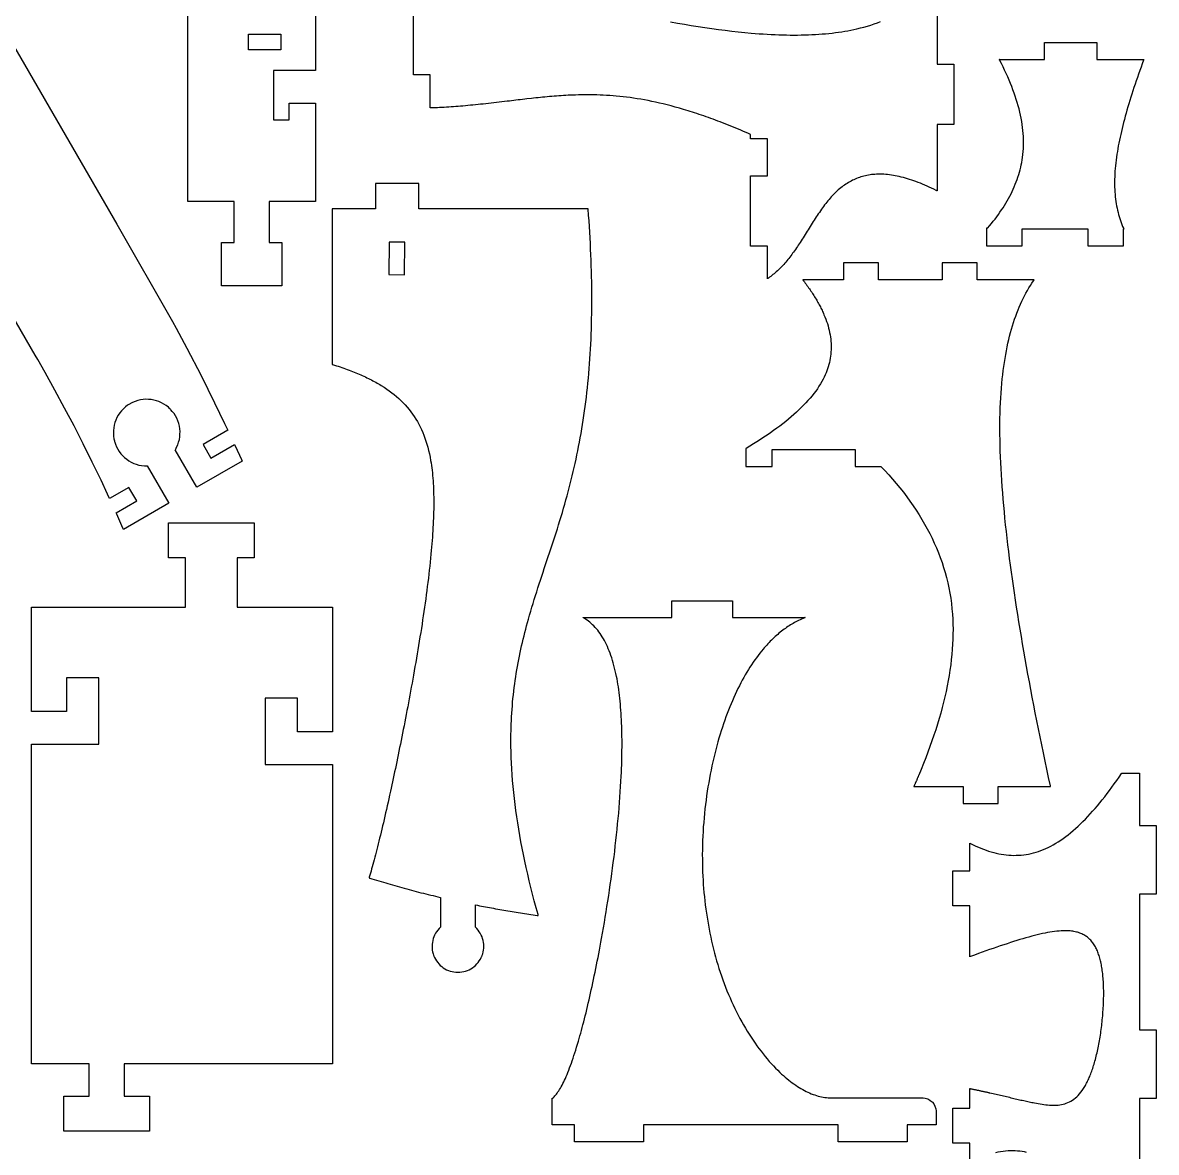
# Model space of a CAD drawing. Extents: x 0 to 250, y 0 to 397.
# Drawn here: x 111.9 to 246.4, y 74.1 to 208.2 of the extents above; entities that cross this region are included whole.
import ezdxf

# ---------------------------------------------------------------- set-up
doc = ezdxf.new("R2010")
doc.units = 0
doc.layers.get('0').update_dxf_attribs({"linetype": 'CONTINUOUS'})

msp = doc.modelspace()

# ---------------------------------------------------------------- linework, layer by layer
at = {"color": 0}
for points in [[(146.615, 255.028), (146.615, 202.522), (141.615, 202.522), (141.615, 196.672), (143.465, 196.672), (143.465, 198.672), (146.615, 198.672), (146.615, 186.974), (141.115, 186.974), (141.115, 182.124), (142.615, 182.124), (142.615, 176.974), (135.466, 176.974), (135.466, 182.124), (136.966, 182.124), (136.966, 186.974), (131.466, 186.974), (131.466, 255.028)], [(99.7818, 224.506), (123.012, 184.296), (129.624, 172.754), (130.061, 171.96), (131.347, 169.565), (133.019, 166.349), (134.64, 163.106), (135.824, 160.658), (136.209, 159.837), (133.256, 158.132), (134.182, 156.531), (136.993, 158.154), (137.068, 157.99), (137.814, 156.351), (137.887, 156.188), (132.53, 153.093), (129.969, 157.525), (130.012, 157.597), (130.129, 157.819), (130.262, 158.122), (130.367, 158.433), (130.447, 158.749), (130.499, 159.067), (130.526, 159.388), (130.527, 159.708), (130.501, 160.026), (130.45, 160.343), (130.374, 160.654), (130.272, 160.96), (130.145, 161.257), (129.994, 161.543), (129.817, 161.819), (129.616, 162.083), (129.45, 162.272), (129.391, 162.332), (129.333, 162.392), (129.146, 162.56), (128.886, 162.765), (128.613, 162.944), (128.328, 163.101), (128.033, 163.232), (127.729, 163.339), (127.419, 163.419), (127.104, 163.475), (126.785, 163.506), (126.464, 163.51), (126.144, 163.487), (125.824, 163.439), (125.508, 163.365), (125.196, 163.264), (124.891, 163.136), (124.667, 163.022), (124.594, 162.981), (124.522, 162.939), (124.311, 162.8), (124.048, 162.6), (123.804, 162.381), (123.582, 162.144), (123.381, 161.892), (123.202, 161.625), (123.045, 161.344), (122.912, 161.054), (122.803, 160.753), (122.718, 160.443), (122.659, 160.128), (122.625, 159.806), (122.618, 159.482), (122.637, 159.154), (122.685, 158.826), (122.738, 158.581), (122.76, 158.5), (122.783, 158.419), (122.863, 158.181), (122.991, 157.876), (123.142, 157.585), (123.315, 157.31), (123.509, 157.053), (123.722, 156.811), (123.954, 156.59), (124.202, 156.388), (124.466, 156.207), (124.744, 156.047), (125.035, 155.91), (125.337, 155.796), (125.65, 155.707), (125.971, 155.644), (126.3, 155.608), (126.552, 155.597), (126.635, 155.599), (129.196, 151.167), (129.196, 151.167), (123.825, 148.064), (123.752, 148.228), (123.019, 149.874), (122.944, 150.038), (125.393, 151.453), (124.468, 153.054), (122.172, 151.728), (121.92, 152.272), (121.152, 153.9), (120.108, 156.061), (119.039, 158.208), (117.947, 160.344), (116.83, 162.468), (115.689, 164.579), (114.524, 166.676), (113.635, 168.242), (113.335, 168.761), (87.4646, 213.54)], [(220.388, 213.633), (220.388, 203.294), (222.388, 203.294), (222.388, 196.144), (220.388, 196.144), (220.388, 188.246), (220.383, 188.249), (220.381, 188.25), (220.376, 188.251), (220.372, 188.251), (220.365, 188.257), (220.362, 188.258), (220.358, 188.261), (220.351, 188.264), (220.347, 188.267), (220.34, 188.269), (220.335, 188.272), (220.333, 188.274), (220.322, 188.279), (220.317, 188.281), (220.315, 188.283), (220.311, 188.285), (220.306, 188.286), (220.304, 188.288), (220.292, 188.293), (220.289, 188.294), (220.278, 188.301), (220.003, 188.438), (219.731, 188.569), (219.46, 188.697), (219.19, 188.819), (218.924, 188.936), (218.66, 189.049), (218.397, 189.156), (218.138, 189.258), (217.881, 189.356), (217.624, 189.447), (217.371, 189.535), (217.121, 189.617), (216.872, 189.693), (216.624, 189.765), (216.381, 189.832), (216.138, 189.893), (215.899, 189.95), (215.66, 190.001), (215.426, 190.047), (215.192, 190.087), (214.962, 190.124), (214.735, 190.154), (214.508, 190.179), (214.285, 190.2), (214.063, 190.215), (213.844, 190.225), (213.628, 190.229), (213.413, 190.226), (213.201, 190.221), (212.992, 190.21), (212.799, 190.194), (212.611, 190.175), (212.424, 190.15), (212.24, 190.121), (212.058, 190.086), (211.878, 190.047), (211.699, 190.004), (211.522, 189.957), (211.347, 189.904), (211.174, 189.849), (211.004, 189.788), (210.835, 189.721), (210.667, 189.651), (210.503, 189.576), (210.34, 189.499), (210.179, 189.415), (210.019, 189.329), (209.861, 189.237), (209.706, 189.142), (209.551, 189.043), (209.399, 188.939), (209.247, 188.832), (209.099, 188.719), (208.951, 188.604), (208.806, 188.485), (208.66, 188.361), (208.519, 188.233), (208.378, 188.101), (208.237, 187.968), (208.101, 187.829), (207.962, 187.686), (207.828, 187.538), (207.692, 187.386), (207.56, 187.231), (207.428, 187.072), (207.296, 186.91), (207.167, 186.744), (207.038, 186.576), (206.91, 186.407), (206.783, 186.235), (206.658, 186.06), (206.533, 185.882), (206.41, 185.701), (206.288, 185.522), (206.165, 185.339), (206.042, 185.154), (205.922, 184.969), (205.801, 184.782), (205.681, 184.594), (205.561, 184.406), (205.442, 184.215), (205.324, 184.025), (205.204, 183.835), (205.085, 183.644), (204.967, 183.451), (204.847, 183.263), (204.728, 183.072), (204.608, 182.882), (204.487, 182.692), (204.369, 182.501), (204.249, 182.315), (204.128, 182.126), (204.019, 181.961), (203.91, 181.794), (203.801, 181.632), (203.692, 181.469), (203.581, 181.308), (203.467, 181.149), (203.356, 180.992), (203.242, 180.836), (203.129, 180.682), (203.013, 180.529), (202.899, 180.379), (202.781, 180.231), (202.665, 180.085), (202.546, 179.942), (202.426, 179.8), (202.306, 179.661), (202.185, 179.524), (202.063, 179.39), (201.939, 179.258), (201.814, 179.129), (201.689, 179.001), (201.561, 178.879), (201.433, 178.758), (201.303, 178.64), (201.172, 178.526), (201.04, 178.414), (200.906, 178.306), (200.771, 178.2), (200.635, 178.099), (200.497, 178), (200.358, 177.904), (200.354, 177.901), (200.349, 177.899), (200.346, 177.897), (200.342, 177.894), (200.337, 177.892), (200.335, 177.889), (200.331, 177.886), (200.326, 177.883), (200.322, 177.881), (200.319, 177.876), (200.315, 177.876), (200.311, 177.874), (200.306, 177.871), (200.299, 177.865), (200.296, 177.862), (200.288, 177.858), (200.283, 177.856), (200.281, 177.851), (200.276, 177.85), (200.272, 177.847), (200.263, 177.842), (200.26, 177.839), (200.256, 177.837), (200.253, 177.835), (200.244, 177.829), (200.242, 177.826), (200.237, 177.824), (200.237, 181.688), (198.237, 181.688), (198.237, 190.044), (200.237, 190.044), (200.237, 194.418), (198.237, 194.418), (198.237, 194.951), (197.926, 195.087), (197.617, 195.219), (197.311, 195.35), (197.006, 195.479), (196.704, 195.606), (196.404, 195.729), (196.106, 195.851), (195.81, 195.971), (195.515, 196.087), (195.224, 196.203), (194.933, 196.315), (194.646, 196.426), (194.36, 196.535), (194.076, 196.642), (193.794, 196.746), (193.513, 196.847), (193.236, 196.947), (192.96, 197.044), (192.686, 197.142), (192.413, 197.235), (192.142, 197.326), (191.874, 197.415), (191.608, 197.501), (191.344, 197.589), (191.081, 197.672), (190.821, 197.751), (190.563, 197.832), (190.304, 197.91), (190.049, 197.985), (189.796, 198.058), (189.31, 198.194), (188.829, 198.324), (188.356, 198.444), (187.888, 198.561), (187.426, 198.669), (186.971, 198.769), (186.521, 198.867), (186.076, 198.956), (185.638, 199.038), (185.206, 199.115), (184.778, 199.186), (184.356, 199.25), (183.938, 199.31), (183.524, 199.364), (183.117, 199.413), (182.712, 199.457), (182.313, 199.496), (181.919, 199.529), (181.528, 199.56), (181.14, 199.585), (180.758, 199.606), (180.378, 199.622), (180.001, 199.635), (179.629, 199.643), (179.258, 199.649), (178.892, 199.65), (178.528, 199.649), (178.167, 199.644), (177.808, 199.636), (177.451, 199.626), (177.167, 199.615), (176.881, 199.603), (176.599, 199.59), (176.317, 199.575), (176.035, 199.558), (175.756, 199.54), (175.479, 199.522), (175.203, 199.501), (174.926, 199.481), (174.651, 199.458), (174.378, 199.435), (174.106, 199.411), (173.833, 199.385), (173.563, 199.36), (173.294, 199.332), (173.024, 199.306), (172.758, 199.276), (172.492, 199.249), (172.226, 199.219), (171.699, 199.16), (171.436, 199.129), (171.174, 199.099), (170.913, 199.068), (170.653, 199.036), (170.392, 199.006), (170.135, 198.975), (169.878, 198.943), (169.619, 198.913), (169.362, 198.882), (169.04, 198.843), (168.717, 198.806), (168.399, 198.768), (168.079, 198.731), (167.763, 198.694), (167.447, 198.658), (167.133, 198.624), (166.821, 198.589), (166.51, 198.556), (166.204, 198.524), (165.899, 198.492), (165.594, 198.461), (165.292, 198.431), (164.994, 198.401), (164.697, 198.374), (164.403, 198.347), (164.111, 198.319), (163.822, 198.294), (163.535, 198.272), (163.251, 198.25), (162.969, 198.229), (162.692, 198.21), (162.415, 198.192), (162.142, 198.175), (161.872, 198.158), (161.606, 198.144), (161.34, 198.132), (161.081, 198.121), (160.822, 198.111), (160.567, 198.103), (160.317, 198.096), (160.272, 198.096), (160.256, 198.094), (160.237, 198.094), (160.237, 202.007), (158.237, 202.007), (158.237, 210.157)], [(188.74, 208.3), (189.567, 208.157), (190.388, 208.017), (191.208, 207.883), (192.024, 207.756), (192.833, 207.633), (193.638, 207.518), (194.436, 207.41), (195.228, 207.308), (196.013, 207.214), (196.789, 207.126), (197.558, 207.049), (198.317, 206.978), (198.317, 206.978), (198.799, 206.938), (199.278, 206.901), (199.751, 206.868), (200.222, 206.839), (200.688, 206.814), (201.149, 206.792), (201.606, 206.774), (202.06, 206.76), (202.508, 206.75), (202.953, 206.744), (203.392, 206.742), (203.829, 206.743), (204.26, 206.749), (204.686, 206.758), (205.108, 206.772), (205.526, 206.79), (205.939, 206.811), (206.347, 206.837), (206.749, 206.868), (207.149, 206.901), (207.542, 206.94), (207.931, 206.983), (208.315, 207.029), (208.692, 207.081), (209.067, 207.136), (209.436, 207.194), (209.799, 207.26), (210.156, 207.328), (210.51, 207.401), (210.856, 207.478), (211.285, 207.582), (211.706, 207.692), (212.117, 207.807), (212.522, 207.931), (212.917, 208.06), (213.306, 208.197), (213.686, 208.34)], [(224.256, 73.0158), (224.256, 75.2369), (222.256, 75.2369), (222.256, 79.3869), (224.256, 79.3869), (224.256, 81.7139), (224.258, 81.7139), (224.267, 81.7108), (224.274, 81.7108), (224.285, 81.7079), (224.289, 81.7069), (224.297, 81.7049), (224.3, 81.7049), (224.303, 81.7039), (224.307, 81.7039), (224.313, 81.7029), (224.315, 81.7008), (224.321, 81.7008), (224.324, 81.6999), (224.328, 81.6999), (224.331, 81.6979), (224.339, 81.6969), (224.342, 81.6969), (224.346, 81.696), (224.425, 81.6799), (224.503, 81.6639), (224.582, 81.6469), (224.661, 81.6319), (224.74, 81.6149), (224.818, 81.6), (224.897, 81.5829), (224.975, 81.5669), (225.053, 81.5508), (225.131, 81.5349), (225.208, 81.5179), (225.286, 81.5029), (225.364, 81.4858), (225.442, 81.4689), (225.518, 81.4529), (225.596, 81.4369), (225.672, 81.4208), (225.75, 81.4039), (225.826, 81.3869), (225.903, 81.3719), (225.979, 81.3549), (226.056, 81.3389), (226.132, 81.3219), (226.207, 81.3049), (226.283, 81.2889), (226.358, 81.2729), (226.435, 81.2569), (226.51, 81.2399), (226.585, 81.2229), (226.66, 81.2069), (226.843, 81.166), (227.026, 81.1249), (227.208, 81.0849), (227.39, 81.0429), (227.569, 81.001), (227.75, 80.9608), (227.928, 80.9189), (228.106, 80.8779), (228.282, 80.8358), (228.458, 80.7939), (228.633, 80.7529), (228.808, 80.7108), (228.981, 80.6708), (229.153, 80.6289), (229.325, 80.5889), (229.494, 80.5479), (229.665, 80.5099), (229.833, 80.4689), (230.001, 80.4299), (230.168, 80.3908), (230.333, 80.3539), (230.499, 80.3169), (230.662, 80.2789), (230.825, 80.2429), (230.987, 80.2069), (231.149, 80.1719), (231.308, 80.1369), (231.468, 80.1039), (231.626, 80.0719), (231.783, 80.04), (231.939, 80.0099), (232.169, 79.9649), (232.399, 79.9229), (232.625, 79.8849), (232.849, 79.8479), (233.069, 79.8149), (233.289, 79.7869), (233.506, 79.7639), (233.719, 79.746), (233.932, 79.7329), (234.14, 79.726), (234.347, 79.7279), (234.551, 79.7349), (234.753, 79.751), (234.951, 79.7749), (235.149, 79.8079), (235.342, 79.8499), (235.533, 79.9029), (235.722, 79.9649), (235.907, 80.0389), (236.09, 80.1249), (236.271, 80.2219), (236.449, 80.3319), (236.624, 80.4539), (236.794, 80.5919), (236.964, 80.7419), (237.131, 80.9069), (237.294, 81.0869), (237.454, 81.2849), (237.612, 81.4969), (237.767, 81.726), (237.918, 81.9719), (237.986, 82.0899), (238.053, 82.2099), (238.119, 82.3349), (238.185, 82.4619), (238.249, 82.5939), (238.313, 82.7289), (238.376, 82.8679), (238.439, 83.011), (238.5, 83.1569), (238.561, 83.3049), (238.621, 83.4579), (238.679, 83.6139), (238.737, 83.7729), (238.796, 83.936), (238.851, 84.1029), (238.908, 84.2719), (238.963, 84.4439), (239.017, 84.621), (239.069, 84.7979), (239.121, 84.9799), (239.172, 85.166), (239.221, 85.3539), (239.271, 85.5458), (239.318, 85.7399), (239.365, 85.9369), (239.41, 86.1369), (239.454, 86.3399), (239.499, 86.5458), (239.54, 86.7539), (239.582, 86.9649), (239.621, 87.1779), (239.66, 87.3908), (239.697, 87.6079), (239.732, 87.8279), (239.767, 88.0479), (239.801, 88.2719), (239.833, 88.4969), (239.864, 88.7229), (239.893, 88.9508), (239.921, 89.1799), (239.949, 89.4119), (239.974, 89.6429), (239.997, 89.876), (240.019, 90.1099), (240.04, 90.3429), (240.06, 90.5779), (240.076, 90.8119), (240.093, 91.0469), (240.107, 91.28), (240.119, 91.5149), (240.131, 91.7479), (240.139, 91.9819), (240.147, 92.2139), (240.153, 92.446), (240.156, 92.676), (240.158, 92.905), (240.158, 93.1329), (240.156, 93.3579), (240.151, 93.5829), (240.146, 93.8049), (240.139, 94.026), (240.129, 94.2229), (240.119, 94.4189), (240.107, 94.6119), (240.092, 94.8039), (240.076, 94.9929), (240.058, 95.1789), (240.039, 95.3619), (240.017, 95.5429), (239.994, 95.721), (239.968, 95.8969), (239.942, 96.0689), (239.912, 96.2399), (239.882, 96.4069), (239.849, 96.571), (239.814, 96.7319), (239.776, 96.8899), (239.737, 97.046), (239.697, 97.1969), (239.654, 97.346), (239.608, 97.4919), (239.561, 97.6329), (239.513, 97.7719), (239.461, 97.9079), (239.407, 98.04), (239.351, 98.1679), (239.294, 98.2929), (239.235, 98.415), (239.172, 98.5319), (239.107, 98.646), (239.04, 98.755), (238.964, 98.875), (238.883, 98.9889), (238.8, 99.0979), (238.714, 99.2039), (238.625, 99.305), (238.533, 99.401), (238.438, 99.4929), (238.34, 99.5799), (238.239, 99.6619), (238.135, 99.7419), (238.028, 99.815), (237.918, 99.886), (237.804, 99.951), (237.688, 100.012), (237.568, 100.069), (237.444, 100.122), (237.318, 100.171), (237.188, 100.215), (237.054, 100.255), (236.918, 100.291), (236.778, 100.323), (236.633, 100.351), (236.486, 100.375), (236.336, 100.396), (236.182, 100.411), (236.024, 100.423), (235.862, 100.432), (235.697, 100.436), (235.528, 100.436), (235.356, 100.433), (235.111, 100.422), (234.86, 100.404), (234.601, 100.379), (234.336, 100.347), (234.063, 100.31), (233.782, 100.265), (233.494, 100.215), (233.2, 100.158), (232.897, 100.096), (232.588, 100.026), (232.271, 99.9529), (231.947, 99.8719), (231.615, 99.786), (231.276, 99.6939), (230.931, 99.5969), (230.576, 99.4939), (230.215, 99.3869), (229.846, 99.275), (229.469, 99.1569), (229.086, 99.035), (228.694, 98.9069), (228.294, 98.775), (227.889, 98.6389), (227.474, 98.4969), (227.053, 98.351), (226.622, 98.2029), (226.185, 98.0479), (225.74, 97.8899), (225.288, 97.7289), (224.828, 97.5619), (224.36, 97.3929), (224.356, 97.3929), (224.353, 97.391), (224.349, 97.3899), (224.346, 97.3889), (224.339, 97.386), (224.336, 97.3849), (224.332, 97.3829), (224.329, 97.3829), (224.322, 97.38), (224.319, 97.3789), (224.315, 97.3779), (224.313, 97.376), (224.308, 97.375), (224.306, 97.3729), (224.303, 97.3729), (224.299, 97.3719), (224.296, 97.371), (224.292, 97.3689), (224.289, 97.3679), (224.286, 97.3669), (224.282, 97.3649), (224.279, 97.3639), (224.275, 97.3639), (224.272, 97.3619), (224.268, 97.361), (224.265, 97.3599), (224.258, 97.3569), (224.256, 97.3549), (224.256, 103.401), (222.256, 103.401), (222.256, 107.551), (224.256, 107.551), (224.256, 110.842), (224.364, 110.786), (224.364, 110.786), (224.671, 110.632), (224.976, 110.487), (225.282, 110.351), (225.586, 110.223), (225.89, 110.105), (226.193, 109.996), (226.496, 109.894), (226.799, 109.803), (227.1, 109.719), (227.4, 109.646), (227.7, 109.58), (228, 109.525), (228.299, 109.479), (228.597, 109.443), (228.894, 109.415), (229.192, 109.397), (229.489, 109.39), (229.785, 109.391), (230.079, 109.403), (230.374, 109.425), (230.668, 109.455), (230.961, 109.497), (231.254, 109.548), (231.546, 109.61), (231.838, 109.682), (232.129, 109.764), (232.419, 109.857), (232.708, 109.96), (232.999, 110.072), (233.286, 110.197), (233.585, 110.336), (233.882, 110.487), (234.178, 110.648), (234.474, 110.821), (234.769, 111.004), (235.064, 111.198), (235.358, 111.401), (235.653, 111.617), (235.946, 111.84), (236.239, 112.075), (236.531, 112.319), (236.822, 112.573), (237.114, 112.837), (237.404, 113.111), (237.694, 113.394), (237.983, 113.686), (238.272, 113.987), (238.561, 114.298), (238.85, 114.618), (239.138, 114.946), (239.424, 115.282), (239.711, 115.628), (239.997, 115.982), (240.282, 116.344), (240.567, 116.715), (240.851, 117.093), (241.136, 117.479), (241.419, 117.873), (241.703, 118.276), (241.986, 118.686), (242.268, 119.103), (242.269, 119.104), (242.269, 119.105), (242.271, 119.107), (242.272, 119.108), (242.272, 119.11), (242.274, 119.111), (242.274, 119.112), (242.275, 119.112), (242.275, 119.114), (242.276, 119.115), (242.276, 119.117), (242.278, 119.118), (242.278, 119.118), (242.281, 119.121), (242.281, 119.122), (242.282, 119.123), (242.282, 119.123), (242.283, 119.125), (242.283, 119.126), (242.285, 119.129), (242.286, 119.129), (242.286, 119.13), (242.287, 119.132), (242.287, 119.133), (242.289, 119.135), (242.29, 119.136), (244.406, 119.136), (244.406, 112.93), (246.406, 112.93), (246.406, 104.78), (244.406, 104.78), (244.406, 88.6829), (246.406, 88.6829), (246.406, 80.5329), (244.406, 80.5329), (244.406, 63.7939)], [(231.01, 74.1349), (230.747, 74.1919), (230.481, 74.2369), (230.211, 74.2749), (229.938, 74.3008), (229.66, 74.3179), (229.378, 74.3249), (229.093, 74.3219), (228.804, 74.3099), (228.511, 74.286), (228.215, 74.2529), (227.915, 74.2099), (227.611, 74.1549), (227.303, 74.0929)]]:
    msp.add_lwpolyline(points, dxfattribs=at)
for points in [[(138.642, 206.84), (142.492, 206.84), (142.492, 204.99), (138.642, 204.99), (138.642, 206.84)], [(226.625, 184.114), (226.843, 184.378), (227.056, 184.642), (227.261, 184.908), (227.464, 185.175), (227.66, 185.443), (227.85, 185.711), (228.033, 185.982), (228.213, 186.253), (228.385, 186.525), (228.553, 186.799), (228.713, 187.074), (228.868, 187.35), (229.017, 187.626), (229.16, 187.904), (229.296, 188.183), (229.426, 188.464), (229.551, 188.746), (229.668, 189.029), (229.779, 189.314), (229.885, 189.599), (229.983, 189.886), (230.075, 190.174), (230.16, 190.462), (230.239, 190.753), (230.31, 191.046), (230.375, 191.339), (230.433, 191.633), (230.483, 191.929), (230.528, 192.226), (230.571, 192.571), (230.603, 192.918), (230.626, 193.268), (230.64, 193.618), (230.644, 193.971), (230.64, 194.326), (230.626, 194.682), (230.603, 195.04), (230.571, 195.401), (230.529, 195.763), (230.482, 196.126), (230.424, 196.492), (230.357, 196.858), (230.283, 197.228), (230.2, 197.599), (230.108, 197.971), (230.008, 198.344), (229.901, 198.719), (229.786, 199.097), (229.661, 199.476), (229.532, 199.856), (229.393, 200.237), (229.247, 200.621), (229.093, 201.006), (228.932, 201.393), (228.764, 201.781), (228.588, 202.169), (228.404, 202.56), (228.215, 202.953), (228.019, 203.346), (227.815, 203.74), (227.814, 203.744), (227.811, 203.749), (227.81, 203.751), (227.808, 203.756), (227.807, 203.76), (227.804, 203.763), (227.8, 203.769), (227.799, 203.774), (227.797, 203.778), (227.794, 203.781), (227.792, 203.789), (227.789, 203.792), (227.786, 203.796), (227.785, 203.8), (227.783, 203.803), (227.782, 203.807), (227.778, 203.814), (227.776, 203.818), (227.774, 203.821), (227.772, 203.825), (227.769, 203.829), (227.768, 203.832), (227.767, 203.836), (227.764, 203.84), (227.761, 203.843), (227.761, 203.847), (227.758, 203.85), (233.144, 203.85), (233.144, 205.85), (239.326, 205.85), (239.326, 203.85), (244.929, 203.85), (244.892, 203.75), (244.739, 203.337), (244.589, 202.928), (244.442, 202.521), (244.297, 202.115), (244.154, 201.714), (244.018, 201.314), (243.882, 200.917), (243.75, 200.522), (243.622, 200.131), (243.496, 199.742), (243.374, 199.356), (243.254, 198.972), (243.139, 198.592), (243.026, 198.214), (242.917, 197.839), (242.811, 197.467), (242.71, 197.099), (242.611, 196.732), (242.517, 196.369), (242.426, 196.011), (242.339, 195.654), (242.254, 195.301), (242.175, 194.951), (242.1, 194.604), (242.028, 194.261), (241.96, 193.922), (241.896, 193.586), (241.836, 193.253), (241.779, 192.924), (241.728, 192.597), (241.676, 192.249), (241.629, 191.904), (241.59, 191.564), (241.554, 191.229), (241.525, 190.897), (241.5, 190.571), (241.481, 190.25), (241.467, 189.932), (241.457, 189.619), (241.454, 189.311), (241.456, 189.007), (241.461, 188.707), (241.472, 188.413), (241.489, 188.121), (241.511, 187.833), (241.536, 187.551), (241.568, 187.274), (241.604, 187), (241.646, 186.729), (241.692, 186.464), (241.743, 186.203), (241.799, 185.944), (241.858, 185.692), (241.924, 185.442), (241.993, 185.196), (242.067, 184.956), (242.146, 184.718), (242.229, 184.483), (242.318, 184.254), (242.41, 184.028), (242.507, 183.807), (242.511, 183.796), (242.514, 183.79), (242.517, 183.785), (242.518, 183.782), (242.522, 183.771), (242.525, 183.768), (242.528, 183.761), (242.529, 183.757), (242.533, 183.746), (242.536, 183.743), (242.539, 183.736), (242.54, 183.732), (242.544, 183.722), (242.547, 183.718), (242.55, 183.711), (242.551, 183.707), (242.554, 183.7), (242.451, 183.7), (242.451, 181.7), (238.297, 181.7), (238.297, 183.7), (230.447, 183.7), (230.447, 181.7), (226.301, 181.7), (226.301, 183.85), (226.401, 183.85), (226.625, 184.114)], [(148.639, 167.638), (148.867, 167.568), (149.087, 167.497), (149.31, 167.425), (149.528, 167.353), (149.744, 167.279), (149.957, 167.206), (150.169, 167.131), (150.378, 167.054), (150.585, 166.978), (150.792, 166.9), (150.992, 166.821), (151.194, 166.743), (151.392, 166.661), (151.587, 166.581), (151.781, 166.499), (151.971, 166.415), (152.16, 166.332), (152.346, 166.247), (152.531, 166.161), (152.712, 166.075), (152.892, 165.986), (153.071, 165.899), (153.246, 165.808), (153.419, 165.718), (153.589, 165.626), (153.757, 165.533), (153.924, 165.44), (154.087, 165.346), (154.251, 165.25), (154.41, 165.154), (154.739, 164.946), (155.06, 164.732), (155.371, 164.515), (155.669, 164.293), (155.96, 164.064), (156.239, 163.831), (156.51, 163.592), (156.771, 163.347), (157.021, 163.096), (157.264, 162.84), (157.496, 162.578), (157.721, 162.31), (157.935, 162.035), (158.139, 161.753), (158.335, 161.464), (158.524, 161.169), (158.703, 160.868), (158.874, 160.558), (159.035, 160.243), (159.188, 159.919), (159.332, 159.589), (159.469, 159.25), (159.596, 158.904), (159.717, 158.549), (159.831, 158.186), (159.935, 157.817), (160.031, 157.438), (160.121, 157.05), (160.203, 156.654), (160.276, 156.25), (160.324, 155.964), (160.367, 155.675), (160.406, 155.382), (160.444, 155.085), (160.478, 154.782), (160.506, 154.476), (160.535, 154.167), (160.557, 153.853), (160.578, 153.533), (160.596, 153.211), (160.612, 152.885), (160.624, 152.554), (160.632, 152.218), (160.638, 151.881), (160.642, 151.539), (160.642, 151.193), (160.639, 150.843), (160.635, 150.489), (160.628, 150.132), (160.617, 149.771), (160.606, 149.407), (160.592, 149.039), (160.574, 148.668), (160.553, 148.294), (160.531, 147.917), (160.507, 147.536), (160.481, 147.15), (160.453, 146.763), (160.421, 146.371), (160.388, 145.978), (160.353, 145.581), (160.31, 145.118), (160.264, 144.651), (160.217, 144.182), (160.167, 143.707), (160.112, 143.232), (160.06, 142.751), (160.003, 142.268), (159.942, 141.783), (159.881, 141.296), (159.817, 140.806), (159.753, 140.314), (159.685, 139.818), (159.617, 139.322), (159.546, 138.825), (159.474, 138.327), (159.401, 137.825), (159.325, 137.324), (159.249, 136.822), (159.171, 136.318), (159.092, 135.817), (159.01, 135.312), (158.928, 134.807), (158.846, 134.303), (158.763, 133.799), (158.678, 133.295), (158.592, 132.792), (158.506, 132.289), (158.417, 131.788), (158.331, 131.288), (158.242, 130.788), (158.153, 130.291), (158.067, 129.82), (157.982, 129.35), (157.896, 128.883), (157.81, 128.417), (157.724, 127.953), (157.638, 127.493), (157.553, 127.034), (157.464, 126.578), (157.378, 126.123), (157.292, 125.672), (157.206, 125.224), (157.117, 124.778), (157.031, 124.335), (156.944, 123.896), (156.856, 123.46), (156.771, 123.028), (156.685, 122.597), (156.596, 122.17), (156.51, 121.748), (156.424, 121.328), (156.339, 120.913), (156.253, 120.502), (156.169, 120.093), (156.085, 119.692), (155.999, 119.291), (155.917, 118.896), (155.832, 118.506), (155.749, 118.118), (155.667, 117.738), (155.585, 117.36), (155.503, 116.988), (155.406, 116.545), (155.31, 116.11), (155.214, 115.681), (155.121, 115.259), (155.028, 114.845), (154.935, 114.436), (154.842, 114.037), (154.751, 113.642), (154.66, 113.256), (154.571, 112.875), (154.482, 112.503), (154.394, 112.138), (154.31, 111.778), (154.224, 111.427), (154.139, 111.082), (154.056, 110.746), (153.974, 110.416), (153.892, 110.093), (153.81, 109.778), (153.731, 109.468), (153.653, 109.167), (153.574, 108.874), (153.499, 108.586), (153.421, 108.308), (153.349, 108.035), (153.274, 107.771), (153.2, 107.513), (153.131, 107.263), (153.06, 107.02), (152.989, 106.785), (152.987, 106.782), (152.987, 106.779), (152.987, 106.778), (152.985, 106.772), (152.985, 106.771), (152.985, 106.768), (152.985, 106.766), (152.982, 106.761), (152.981, 106.759), (152.981, 106.756), (152.981, 106.754), (152.981, 106.753), (152.978, 106.749), (152.978, 106.748), (152.978, 106.745), (152.978, 106.742), (152.976, 106.741), (152.976, 106.738), (152.974, 106.732), (152.974, 106.731), (152.974, 106.728), (152.971, 106.725), (152.971, 106.724), (152.971, 106.721), (152.971, 106.718), (152.969, 106.718), (152.969, 106.714), (152.971, 106.713), (152.976, 106.711), (152.978, 106.711), (152.981, 106.71), (152.982, 106.71), (152.985, 106.709), (152.989, 106.707), (152.992, 106.707), (152.996, 106.704), (152.999, 106.704), (153.003, 106.703), (153.006, 106.702), (153.01, 106.7), (153.013, 106.7), (153.014, 106.699), (153.017, 106.699), (153.019, 106.697), (153.024, 106.696), (153.028, 106.696), (153.031, 106.695), (153.031, 106.693), (153.035, 106.693), (153.038, 106.692), (153.042, 106.691), (153.31, 106.606), (153.578, 106.522), (153.849, 106.439), (154.121, 106.356), (154.392, 106.274), (154.663, 106.192), (154.938, 106.111), (155.21, 106.031), (155.485, 105.95), (155.763, 105.871), (156.038, 105.792), (156.314, 105.713), (156.592, 105.635), (156.871, 105.559), (157.151, 105.481), (157.431, 105.406), (157.712, 105.329), (157.994, 105.254), (158.278, 105.181), (158.56, 105.106), (158.844, 105.034), (159.128, 104.96), (159.414, 104.888), (159.703, 104.817), (159.989, 104.746), (160.278, 104.675), (160.567, 104.606), (160.856, 104.536), (161.146, 104.468), (161.438, 104.399), (161.438, 100.857), (161.394, 100.817), (161.271, 100.691), (161.117, 100.514), (160.978, 100.328), (160.856, 100.134), (160.746, 99.9314), (160.656, 99.7235), (160.578, 99.5075), (160.519, 99.2885), (160.476, 99.0644), (160.449, 98.8394), (160.438, 98.6104), (160.446, 98.3814), (160.469, 98.1524), (160.51, 97.9244), (160.569, 97.6974), (160.624, 97.5294), (160.646, 97.4744), (160.667, 97.4204), (160.739, 97.2575), (160.849, 97.0504), (160.974, 96.8544), (161.11, 96.6685), (161.26, 96.4954), (161.421, 96.3344), (161.594, 96.1854), (161.776, 96.0504), (161.969, 95.9283), (162.169, 95.8214), (162.378, 95.7294), (162.594, 95.6535), (162.817, 95.5924), (163.044, 95.5474), (163.278, 95.5214), (163.453, 95.5133), (163.571, 95.5133), (163.749, 95.5214), (163.981, 95.5474), (164.21, 95.5924), (164.431, 95.6535), (164.649, 95.7294), (164.856, 95.8214), (165.057, 95.9283), (165.249, 96.0504), (165.432, 96.1854), (165.606, 96.3344), (165.767, 96.4954), (165.917, 96.6685), (166.053, 96.8544), (166.178, 97.0504), (166.285, 97.2575), (166.357, 97.4204), (166.381, 97.4744), (166.401, 97.5294), (166.456, 97.6974), (166.517, 97.9244), (166.557, 98.1524), (166.581, 98.3814), (166.587, 98.6104), (166.578, 98.8394), (166.55, 99.0644), (166.507, 99.2885), (166.446, 99.5075), (166.371, 99.7235), (166.278, 99.9314), (166.171, 100.134), (166.049, 100.328), (165.91, 100.514), (165.756, 100.691), (165.631, 100.817), (165.587, 100.857), (165.587, 103.509), (165.825, 103.463), (166.063, 103.416), (166.303, 103.37), (166.542, 103.324), (166.781, 103.279), (167.021, 103.234), (167.263, 103.189), (167.503, 103.145), (167.746, 103.102), (167.987, 103.059), (168.231, 103.016), (168.474, 102.973), (168.717, 102.929), (168.96, 102.888), (169.45, 102.804), (169.696, 102.764), (169.942, 102.723), (170.188, 102.682), (170.435, 102.643), (170.682, 102.603), (170.931, 102.564), (171.181, 102.525), (171.428, 102.486), (171.678, 102.449), (171.928, 102.41), (172.178, 102.373), (172.431, 102.336), (172.681, 102.299), (172.935, 102.263), (173.049, 102.246), (173.044, 102.261), (173.042, 102.264), (173.035, 102.291), (173.035, 102.295), (173.019, 102.35), (173.017, 102.353), (173.017, 102.361), (172.792, 103.177), (172.574, 103.985), (172.367, 104.789), (172.167, 105.586), (171.974, 106.378), (171.792, 107.164), (171.614, 107.945), (171.449, 108.718), (171.289, 109.488), (171.138, 110.25), (170.994, 111.008), (170.86, 111.759), (170.731, 112.503), (170.612, 113.243), (170.503, 113.977), (170.399, 114.704), (170.306, 115.428), (170.221, 116.143), (170.142, 116.854), (170.071, 117.559), (170.01, 118.259), (169.956, 118.952), (169.91, 119.639), (169.874, 120.322), (169.844, 120.999), (169.824, 121.67), (169.81, 122.334), (169.806, 122.993), (169.807, 123.648), (169.819, 124.295), (169.837, 124.938), (169.856, 125.386), (169.878, 125.831), (169.906, 126.274), (169.935, 126.714), (169.971, 127.153), (170.007, 127.588), (170.049, 128.02), (170.094, 128.45), (170.142, 128.878), (170.196, 129.304), (170.251, 129.728), (170.31, 130.149), (170.371, 130.568), (170.438, 130.985), (170.506, 131.4), (170.578, 131.814), (170.653, 132.225), (170.731, 132.635), (170.813, 133.043), (170.896, 133.449), (170.982, 133.854), (171.071, 134.258), (171.164, 134.659), (171.26, 135.059), (171.356, 135.458), (171.456, 135.854), (171.56, 136.251), (171.664, 136.647), (171.771, 137.039), (171.881, 137.432), (172.013, 137.898), (172.149, 138.362), (172.288, 138.825), (172.428, 139.288), (172.571, 139.75), (172.714, 140.211), (172.86, 140.674), (173.01, 141.135), (173.16, 141.596), (173.31, 142.057), (173.462, 142.519), (173.614, 142.982), (173.767, 143.446), (173.924, 143.911), (174.078, 144.375), (174.232, 144.842), (174.388, 145.308), (174.542, 145.779), (174.699, 146.249), (174.853, 146.721), (175.006, 147.196), (175.16, 147.672), (175.313, 148.15), (175.462, 148.632), (175.612, 149.115), (175.763, 149.601), (175.91, 150.09), (176.053, 150.583), (176.199, 151.079), (176.337, 151.578), (176.469, 152.046), (176.596, 152.518), (176.721, 152.992), (176.844, 153.469), (176.964, 153.95), (177.085, 154.436), (177.199, 154.924), (177.314, 155.414), (177.424, 155.91), (177.532, 156.407), (177.638, 156.91), (177.742, 157.414), (177.842, 157.924), (177.942, 158.436), (178.035, 158.953), (178.128, 159.471), (178.217, 159.996), (178.306, 160.522), (178.388, 161.054), (178.469, 161.589), (178.546, 162.129), (178.621, 162.671), (178.692, 163.218), (178.76, 163.768), (178.824, 164.324), (178.885, 164.883), (178.944, 165.446), (178.999, 166.014), (179.049, 166.586), (179.099, 167.161), (179.142, 167.733), (179.181, 168.31), (179.219, 168.889), (179.253, 169.475), (179.282, 170.063), (179.31, 170.654), (179.335, 171.25), (179.356, 171.851), (179.371, 172.456), (179.385, 173.064), (179.396, 173.676), (179.403, 174.293), (179.407, 174.913), (179.41, 175.538), (179.406, 176.165), (179.401, 176.797), (179.392, 177.435), (179.378, 178.074), (179.362, 178.718), (179.344, 179.367), (179.321, 180.018), (179.296, 180.675), (179.267, 181.335), (179.235, 181.999), (179.199, 182.667), (179.163, 183.339), (179.119, 184.015), (179.074, 184.694), (179.026, 185.379), (178.974, 186.067), (178.967, 186.136), (158.862, 186.136), (158.862, 189.136), (153.712, 189.136), (153.712, 186.136), (148.587, 186.136), (148.587, 167.654), (148.639, 167.638)], [(155.306, 178.318), (157.156, 178.292), (157.21, 182.142), (155.36, 182.168), (155.306, 178.318)], [(231.919, 177.7), (225.156, 177.7), (225.156, 179.7), (221.006, 179.7), (221.006, 177.7), (213.435, 177.7), (213.435, 179.7), (209.285, 179.7), (209.285, 177.7), (204.431, 177.7), (204.433, 177.696), (204.436, 177.692), (204.439, 177.688), (204.442, 177.683), (204.446, 177.681), (204.449, 177.676), (204.451, 177.672), (204.456, 177.668), (204.458, 177.664), (204.461, 177.66), (204.464, 177.656), (204.467, 177.651), (204.471, 177.649), (204.474, 177.644), (204.476, 177.64), (204.481, 177.636), (204.483, 177.632), (204.486, 177.628), (204.489, 177.624), (204.493, 177.619), (204.499, 177.611), (204.501, 177.607), (204.506, 177.603), (204.508, 177.599), (204.511, 177.594), (204.514, 177.592), (204.521, 177.583), (204.524, 177.579), (204.629, 177.442), (204.733, 177.306), (204.835, 177.169), (204.935, 177.033), (205.033, 176.896), (205.131, 176.76), (205.226, 176.625), (205.321, 176.489), (205.413, 176.354), (205.504, 176.218), (205.593, 176.083), (205.681, 175.949), (205.767, 175.813), (205.85, 175.679), (205.932, 175.544), (206.013, 175.41), (206.092, 175.276), (206.169, 175.142), (206.244, 175.008), (206.318, 174.875), (206.392, 174.742), (206.461, 174.608), (206.531, 174.476), (206.597, 174.343), (206.663, 174.211), (206.726, 174.078), (206.788, 173.946), (206.849, 173.814), (206.907, 173.683), (206.962, 173.551), (207.074, 173.283), (207.176, 173.018), (207.271, 172.753), (207.358, 172.489), (207.438, 172.225), (207.51, 171.962), (207.575, 171.701), (207.632, 171.44), (207.681, 171.181), (207.722, 170.921), (207.756, 170.663), (207.782, 170.406), (207.8, 170.149), (207.81, 169.893), (207.813, 169.639), (207.806, 169.385), (207.792, 169.132), (207.769, 168.879), (207.74, 168.628), (207.701, 168.376), (207.656, 168.126), (207.601, 167.878), (207.538, 167.629), (207.467, 167.382), (207.388, 167.136), (207.3, 166.89), (207.203, 166.646), (207.099, 166.401), (206.986, 166.158), (206.864, 165.915), (206.708, 165.626), (206.542, 165.34), (206.362, 165.053), (206.174, 164.768), (205.974, 164.483), (205.763, 164.2), (205.539, 163.918), (205.307, 163.638), (205.063, 163.357), (204.81, 163.078), (204.544, 162.8), (204.271, 162.522), (203.986, 162.246), (203.692, 161.971), (203.388, 161.696), (203.074, 161.424), (202.749, 161.15), (202.417, 160.879), (202.074, 160.608), (201.719, 160.339), (201.358, 160.069), (200.987, 159.801), (200.608, 159.535), (200.219, 159.268), (199.822, 159.003), (199.417, 158.739), (199.001, 158.475), (198.578, 158.212), (198.146, 157.951), (197.706, 157.69), (197.706, 157.69), (197.703, 157.689), (197.701, 157.689), (197.701, 157.688), (197.7, 157.688), (197.697, 157.686), (197.696, 157.685), (197.694, 157.683), (197.693, 157.683), (197.692, 157.682), (197.69, 157.681), (197.688, 157.681), (197.686, 157.679), (197.685, 157.678), (197.685, 157.678), (197.682, 157.676), (197.681, 157.676), (197.681, 157.675), (197.679, 157.675), (197.676, 157.674), (197.676, 157.674), (197.675, 157.672), (197.674, 157.672), (197.672, 157.671), (197.671, 157.671), (197.669, 157.668), (197.667, 157.668), (197.667, 155.55), (200.806, 155.55), (200.806, 157.55), (210.656, 157.55), (210.656, 155.55), (213.711, 155.55), (214.186, 155.047), (214.65, 154.54), (215.101, 154.029), (215.539, 153.515), (215.967, 152.997), (216.379, 152.475), (216.781, 151.949), (217.167, 151.418), (217.542, 150.883), (217.903, 150.344), (218.251, 149.803), (218.586, 149.256), (218.907, 148.704), (219.214, 148.15), (219.508, 147.59), (219.788, 147.026), (220.051, 146.457), (220.303, 145.885), (220.539, 145.307), (220.763, 144.725), (220.969, 144.139), (221.161, 143.549), (221.339, 142.953), (221.501, 142.353), (221.649, 141.747), (221.781, 141.138), (221.897, 140.522), (221.999, 139.903), (222.083, 139.278), (222.151, 138.648), (222.206, 138.014), (222.242, 137.43), (222.264, 136.843), (222.274, 136.251), (222.271, 135.655), (222.256, 135.056), (222.229, 134.452), (222.189, 133.845), (222.138, 133.234), (222.074, 132.619), (221.999, 132), (221.913, 131.378), (221.813, 130.752), (221.704, 130.122), (221.582, 129.489), (221.45, 128.852), (221.307, 128.212), (221.153, 127.568), (220.987, 126.922), (220.813, 126.271), (220.626, 125.617), (220.429, 124.96), (220.222, 124.3), (220.006, 123.636), (219.778, 122.97), (219.542, 122.3), (219.294, 121.627), (219.038, 120.951), (218.774, 120.272), (218.497, 119.59), (218.212, 118.906), (218.194, 118.864), (218.178, 118.822), (218.143, 118.739), (218.125, 118.698), (218.107, 118.656), (218.09, 118.615), (218.072, 118.573), (218.036, 118.49), (218.018, 118.448), (218, 118.407), (217.983, 118.365), (217.965, 118.323), (217.929, 118.24), (217.911, 118.198), (217.893, 118.157), (217.874, 118.115), (217.856, 118.073), (217.837, 118.031), (217.819, 117.99), (217.801, 117.948), (217.783, 117.906), (217.765, 117.864), (217.728, 117.781), (217.71, 117.739), (217.674, 117.655), (217.671, 117.652), (217.669, 117.648), (217.667, 117.641), (217.665, 117.638), (217.663, 117.634), (217.663, 117.631), (217.66, 117.627), (217.658, 117.624), (217.657, 117.62), (217.656, 117.617), (217.654, 117.613), (217.651, 117.61), (217.651, 117.606), (217.649, 117.599), (217.646, 117.596), (217.643, 117.589), (217.642, 117.585), (217.64, 117.582), (217.638, 117.578), (217.638, 117.574), (217.635, 117.571), (217.633, 117.568), (217.632, 117.564), (217.629, 117.557), (217.628, 117.553), (217.626, 117.55), (223.471, 117.55), (223.471, 115.55), (227.621, 115.55), (227.621, 117.55), (233.856, 117.55), (233.853, 117.556), (233.853, 117.559), (233.851, 117.571), (233.849, 117.574), (233.849, 117.577), (233.846, 117.592), (233.844, 117.595), (233.844, 117.604), (233.842, 117.608), (233.842, 117.61), (233.842, 117.614), (233.838, 117.629), (233.838, 117.632), (233.838, 117.638), (233.835, 117.641), (233.624, 118.624), (233.414, 119.602), (233.21, 120.575), (233.008, 121.543), (232.808, 122.505), (232.612, 123.461), (232.419, 124.412), (232.231, 125.358), (232.044, 126.298), (231.862, 127.232), (231.685, 128.16), (231.51, 129.083), (231.338, 129.999), (231.169, 130.91), (231.006, 131.815), (230.844, 132.714), (230.688, 133.607), (230.535, 134.493), (230.385, 135.374), (230.239, 136.248), (230.096, 137.116), (229.96, 137.978), (229.824, 138.833), (229.694, 139.682), (229.567, 140.525), (229.444, 141.36), (229.326, 142.189), (229.213, 143.013), (229.101, 143.828), (228.994, 144.638), (228.892, 145.449), (228.792, 146.251), (228.699, 147.047), (228.61, 147.836), (228.524, 148.617), (228.444, 149.39), (228.369, 150.154), (228.299, 150.913), (228.232, 151.661), (228.171, 152.401), (228.117, 153.135), (228.064, 153.858), (228.019, 154.575), (227.978, 155.282), (227.944, 155.981), (227.912, 156.671), (227.888, 157.353), (227.869, 158.025), (227.856, 158.689), (227.844, 159.343), (227.842, 159.989), (227.844, 160.626), (227.851, 161.253), (227.867, 161.871), (227.885, 162.481), (227.91, 163.079), (227.939, 163.668), (227.976, 164.249), (228.019, 164.819), (228.067, 165.379), (228.121, 165.931), (228.176, 166.432), (228.237, 166.926), (228.301, 167.413), (228.371, 167.892), (228.446, 168.361), (228.526, 168.824), (228.61, 169.276), (228.701, 169.724), (228.794, 170.161), (228.892, 170.592), (228.996, 171.014), (229.106, 171.428), (229.217, 171.833), (229.335, 172.233), (229.457, 172.624), (229.585, 173.008), (229.717, 173.383), (229.853, 173.751), (229.994, 174.112), (230.138, 174.464), (230.287, 174.81), (230.444, 175.147), (230.601, 175.478), (230.764, 175.8), (230.933, 176.117), (231.106, 176.424), (231.281, 176.724), (231.463, 177.018), (231.649, 177.304), (231.838, 177.582), (231.919, 177.7)], [(131.179, 144.689), (129.179, 144.689), (129.179, 148.839), (139.331, 148.839), (139.331, 144.689), (137.33, 144.689), (137.33, 138.839), (148.628, 138.839), (148.628, 124.036), (144.478, 124.036), (144.478, 128.036), (140.628, 128.036), (140.628, 120.186), (148.628, 120.186), (148.628, 84.6406), (123.906, 84.6406), (123.906, 80.7906), (126.906, 80.7906), (126.906, 76.6406), (116.756, 76.6406), (116.756, 80.7906), (119.756, 80.7906), (119.756, 84.6406), (112.892, 84.6406), (112.892, 122.599), (120.892, 122.599), (120.892, 130.449), (117.042, 130.449), (117.042, 126.449), (112.892, 126.449), (112.892, 138.839), (131.179, 138.839), (131.179, 144.689)], [(178.379, 137.606), (188.886, 137.606), (188.886, 139.606), (196.086, 139.606), (196.086, 137.606), (204.71, 137.606), (204.693, 137.598), (204.675, 137.589), (204.665, 137.587), (204.657, 137.582), (204.649, 137.578), (204.639, 137.574), (204.631, 137.57), (204.622, 137.566), (204.604, 137.559), (204.594, 137.555), (204.586, 137.55), (204.576, 137.546), (204.568, 137.542), (204.56, 137.539), (204.55, 137.535), (204.533, 137.527), (204.524, 137.523), (204.515, 137.518), (204.506, 137.516), (204.497, 137.512), (204.487, 137.507), (204.479, 137.503), (204.471, 137.499), (204.461, 137.495), (204.453, 137.492), (204.443, 137.488), (204.279, 137.414), (204.115, 137.341), (203.953, 137.263), (203.792, 137.184), (203.631, 137.1), (203.471, 137.014), (203.313, 136.924), (203.154, 136.832), (202.996, 136.737), (202.839, 136.639), (202.683, 136.538), (202.529, 136.432), (202.374, 136.325), (202.221, 136.214), (202.068, 136.102), (201.917, 135.985), (201.765, 135.864), (201.615, 135.742), (201.465, 135.616), (201.318, 135.487), (201.169, 135.355), (201.024, 135.22), (200.876, 135.081), (200.732, 134.941), (200.587, 134.796), (200.443, 134.649), (200.301, 134.498), (200.16, 134.343), (200.018, 134.188), (199.878, 134.027), (199.739, 133.864), (199.538, 133.621), (199.337, 133.37), (199.139, 133.113), (198.943, 132.849), (198.749, 132.58), (198.556, 132.302), (198.365, 132.018), (198.176, 131.728), (197.99, 131.431), (197.806, 131.128), (197.624, 130.819), (197.444, 130.502), (197.267, 130.18), (197.09, 129.85), (196.918, 129.516), (196.747, 129.174), (196.579, 128.827), (196.413, 128.473), (196.25, 128.113), (196.089, 127.746), (195.931, 127.374), (195.776, 126.996), (195.624, 126.612), (195.474, 126.223), (195.326, 125.825), (195.182, 125.424), (195.04, 125.016), (194.901, 124.603), (194.767, 124.184), (194.633, 123.759), (194.499, 123.309), (194.368, 122.853), (194.24, 122.392), (194.117, 121.925), (193.996, 121.453), (193.881, 120.977), (193.768, 120.493), (193.661, 120.006), (193.557, 119.514), (193.458, 119.017), (193.364, 118.516), (193.274, 118.012), (193.188, 117.502), (193.107, 116.989), (193.031, 116.471), (192.96, 115.952), (192.893, 115.428), (192.832, 114.9), (192.776, 114.371), (192.726, 113.839), (192.681, 113.303), (192.64, 112.766), (192.607, 112.227), (192.578, 111.684), (192.554, 111.141), (192.538, 110.595), (192.526, 110.048), (192.521, 109.499), (192.522, 108.949), (192.529, 108.398), (192.54, 107.909), (192.558, 107.419), (192.579, 106.93), (192.607, 106.439), (192.639, 105.949), (192.676, 105.459), (192.719, 104.97), (192.767, 104.481), (192.819, 103.993), (192.876, 103.506), (192.94, 103.02), (193.008, 102.535), (193.081, 102.052), (193.16, 101.57), (193.243, 101.089), (193.332, 100.612), (193.425, 100.135), (193.524, 99.6621), (193.628, 99.189), (193.736, 98.7201), (193.85, 98.2531), (193.969, 97.7892), (194.093, 97.3281), (194.222, 96.8701), (194.357, 96.4161), (194.496, 95.964), (194.64, 95.5161), (194.79, 95.0731), (194.944, 94.6321), (195.104, 94.1961), (195.272, 93.7571), (195.446, 93.3211), (195.624, 92.8921), (195.806, 92.4661), (195.992, 92.0461), (196.183, 91.6311), (196.379, 91.2211), (196.579, 90.8171), (196.783, 90.4201), (196.992, 90.0271), (197.203, 89.6411), (197.418, 89.2601), (197.636, 88.8871), (197.858, 88.5181), (198.082, 88.1571), (198.31, 87.8031), (198.54, 87.4561), (198.774, 87.1161), (199.01, 86.7821), (199.247, 86.4561), (199.487, 86.1381), (199.731, 85.8271), (199.975, 85.524), (200.221, 85.2281), (200.468, 84.9411), (200.718, 84.6621), (200.968, 84.3921), (201.221, 84.13), (201.472, 83.8771), (201.726, 83.6311), (201.935, 83.4381), (202.144, 83.249), (202.353, 83.0681), (202.561, 82.8921), (202.771, 82.7231), (202.979, 82.56), (203.188, 82.4031), (203.396, 82.2531), (203.604, 82.109), (203.813, 81.9711), (204.019, 81.839), (204.226, 81.7161), (204.433, 81.5961), (204.64, 81.4851), (204.846, 81.38), (205.05, 81.2811), (205.254, 81.189), (205.458, 81.1031), (205.661, 81.024), (205.862, 80.9521), (206.064, 80.8871), (206.264, 80.8281), (206.462, 80.7771), (206.661, 80.7311), (206.857, 80.6931), (207.053, 80.6621), (207.247, 80.6371), (207.44, 80.62), (207.632, 80.609), (207.822, 80.6061), (218.733, 80.6061), (218.969, 80.574), (219.268, 80.484), (219.543, 80.3371), (219.732, 80.1921), (219.786, 80.1371), (219.842, 80.0811), (219.986, 79.8931), (220.133, 79.619), (220.224, 79.32), (220.256, 79.084), (220.256, 77.4061), (216.846, 77.4061), (216.846, 75.406), (208.646, 75.406), (208.646, 77.4061), (185.532, 77.4061), (185.532, 75.406), (177.332, 75.406), (177.332, 77.4061), (174.715, 77.4061), (174.715, 80.555), (174.717, 80.555), (174.718, 80.5561), (174.721, 80.559), (174.721, 80.559), (174.724, 80.56), (174.724, 80.5621), (174.725, 80.5621), (174.726, 80.5631), (174.728, 80.564), (174.729, 80.5661), (174.731, 80.5661), (174.732, 80.5671), (174.733, 80.5681), (174.735, 80.5681), (174.735, 80.57), (174.737, 80.5711), (174.739, 80.5731), (174.739, 80.5731), (174.74, 80.574), (174.742, 80.5751), (174.743, 80.5771), (174.744, 80.5771), (174.746, 80.5781), (174.747, 80.5801), (174.749, 80.5801), (174.75, 80.5821), (174.753, 80.584), (174.753, 80.584), (174.842, 80.659), (174.931, 80.7421), (175.021, 80.8351), (175.112, 80.939), (175.203, 81.0521), (175.296, 81.174), (175.389, 81.3061), (175.485, 81.4481), (175.579, 81.599), (175.675, 81.7601), (175.771, 81.9311), (175.868, 82.1101), (175.967, 82.3001), (176.064, 82.499), (176.164, 82.7071), (176.264, 82.9251), (176.364, 83.1531), (176.464, 83.3911), (176.565, 83.6371), (176.667, 83.8931), (176.769, 84.159), (176.872, 84.434), (176.975, 84.7171), (177.079, 85.0121), (177.183, 85.314), (177.288, 85.6271), (177.392, 85.9481), (177.496, 86.28), (177.601, 86.62), (177.707, 86.97), (177.814, 87.3281), (177.903, 87.639), (177.992, 87.9561), (178.082, 88.28), (178.172, 88.6101), (178.264, 88.9461), (178.353, 89.2881), (178.443, 89.6371), (178.535, 89.9911), (178.624, 90.3521), (178.715, 90.7171), (178.806, 91.0881), (178.896, 91.4661), (178.986, 91.8481), (179.076, 92.2351), (179.167, 92.6281), (179.257, 93.025), (179.346, 93.4281), (179.435, 93.8371), (179.525, 94.249), (179.614, 94.6661), (179.703, 95.0871), (179.79, 95.5131), (179.878, 95.9421), (179.965, 96.3771), (180.053, 96.8161), (180.139, 97.2571), (180.225, 97.7051), (180.31, 98.1551), (180.394, 98.6092), (180.479, 99.0661), (180.563, 99.5251), (180.674, 100.148), (180.783, 100.774), (180.892, 101.405), (180.997, 102.041), (181.103, 102.68), (181.206, 103.323), (181.307, 103.968), (181.406, 104.617), (181.503, 105.268), (181.597, 105.921), (181.69, 106.575), (181.782, 107.231), (181.869, 107.887), (181.954, 108.544), (182.038, 109.2), (182.117, 109.856), (182.194, 110.512), (182.268, 111.166), (182.339, 111.819), (182.407, 112.47), (182.472, 113.117), (182.533, 113.763), (182.592, 114.406), (182.646, 115.045), (182.697, 115.68), (182.744, 116.31), (182.788, 116.937), (182.828, 117.557), (182.862, 118.173), (182.893, 118.782), (182.914, 119.232), (182.932, 119.677), (182.949, 120.118), (182.961, 120.556), (182.972, 120.991), (182.981, 121.42), (182.986, 121.846), (182.989, 122.267), (182.99, 122.685), (182.989, 123.098), (182.985, 123.506), (182.978, 123.91), (182.968, 124.31), (182.957, 124.705), (182.942, 125.095), (182.925, 125.48), (182.904, 125.86), (182.882, 126.235), (182.857, 126.605), (182.828, 126.97), (182.797, 127.33), (182.764, 127.684), (182.728, 128.034), (182.689, 128.377), (182.646, 128.714), (182.601, 129.046), (182.554, 129.374), (182.504, 129.694), (182.45, 130.009), (182.394, 130.319), (182.335, 130.621), (182.265, 130.957), (182.192, 131.288), (182.114, 131.61), (182.032, 131.924), (181.946, 132.231), (181.858, 132.53), (181.765, 132.821), (181.669, 133.105), (181.571, 133.381), (181.467, 133.649), (181.36, 133.91), (181.25, 134.163), (181.136, 134.409), (181.019, 134.646), (180.899, 134.877), (180.774, 135.1), (180.646, 135.314), (180.514, 135.523), (180.379, 135.723), (180.24, 135.914), (180.099, 136.099), (179.953, 136.277), (179.804, 136.446), (179.651, 136.609), (179.496, 136.763), (179.336, 136.91), (179.174, 137.049), (179.007, 137.181), (178.837, 137.305), (178.664, 137.421), (178.486, 137.537), (178.482, 137.539), (178.479, 137.541), (178.475, 137.544), (178.472, 137.546), (178.468, 137.548), (178.464, 137.55), (178.461, 137.553), (178.457, 137.555), (178.454, 137.557), (178.45, 137.56), (178.447, 137.562), (178.443, 137.564), (178.44, 137.567), (178.432, 137.571), (178.429, 137.574), (178.425, 137.575), (178.422, 137.578), (178.418, 137.581), (178.415, 137.582), (178.411, 137.585), (178.407, 137.588), (178.404, 137.589), (178.4, 137.592), (178.397, 137.595), (178.393, 137.596), (178.39, 137.599), (178.386, 137.602), (178.383, 137.603), (178.379, 137.606)]]:
    msp.add_lwpolyline(points, close=True, dxfattribs=at)

doc.saveas('drawing.dxf')
